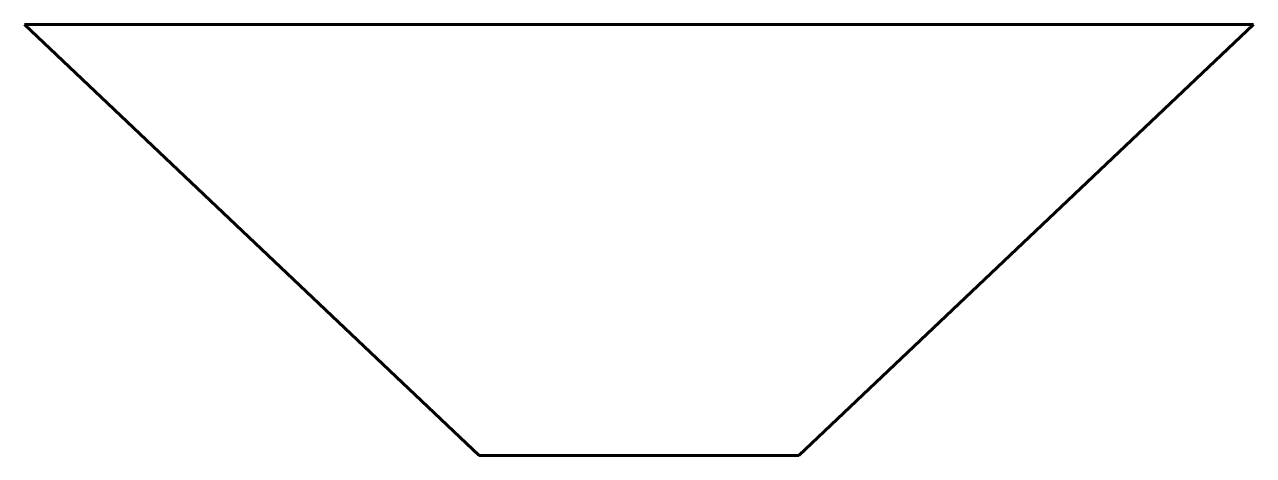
# Model space of a CAD drawing. Header units: millimetres. Extents: x 0 to 500, y -175 to 0.
import ezdxf

# ---------------------------------------------------------------- set-up
doc = ezdxf.new("R2010")
doc.units = ezdxf.units.MM
doc.linetypes.add('K5LT_BASIC', pattern=[0])
doc.layers.add('Системный слой', color=7, linetype='Continuous')

msp = doc.modelspace()

# ---------------------------------------------------------------- linework, layer by layer
at = {"layer": 'Системный слой', "color": 5, "linetype": 'K5LT_BASIC', "lineweight": 60, "true_color": 0x0000ff}
for p, q in [((185, -175), (0, 0)), ((0, 0), (500, 0)), ((315, -175), (500, 0)), ((185, -175), (315, -175))]:
    msp.add_line(p, q, dxfattribs=at)

doc.saveas('drawing.dxf')
